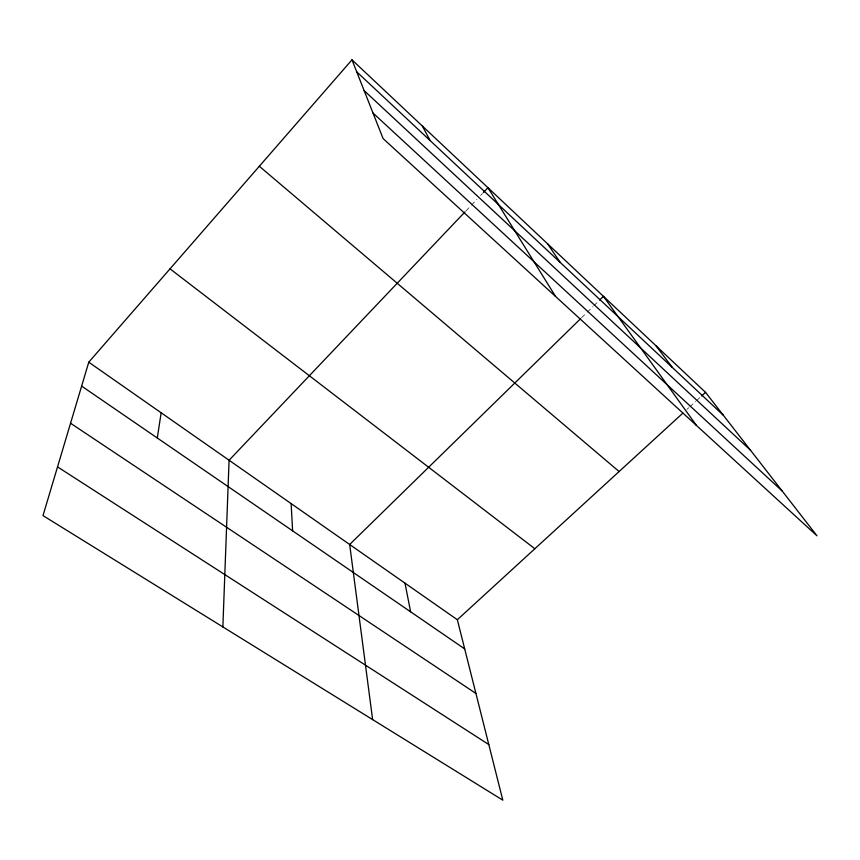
<?xml version="1.0" encoding="UTF-8"?>
<svg xmlns="http://www.w3.org/2000/svg" width="860" height="860" viewBox="0 0 860 860"><rect width="100%" height="100%" fill="white"/><g stroke="black" fill="none" stroke-linecap="round" stroke-linejoin="round"><path stroke-width="0.64" stroke-dasharray="4.3 3.22" d="M465.959 210.893L470.549 206.067M471.463 205.099L476.967 199.316M480.632 195.446L482.46 193.522M581.532 317.791L586.294 313.126M587.251 312.191L592.97 306.601M593.916 305.665L598.689 301.011M686.882 409.457L688.849 407.661M689.827 406.758L695.718 401.362M696.707 400.459L700.631 396.868"/><path stroke-width="1.29" d="M222.858 626.918L229.082 460.25L465.045 211.85M157.294 438.009L161.153 412.779M88.763 362.2L43 515.613L502.81 800.165L457.348 619.737L88.763 362.2L351.976 59.834L705.544 392.364L817 535.823L383.098 138.578L351.976 59.834M483.385 192.554L487.964 187.727L555.571 296.474M580.575 318.716L349.665 544.498L372.627 719.605M599.635 300.075L603.451 296.345L696.471 425.474M457.348 619.737L682.947 413.058M701.609 395.965L705.544 392.364M57.534 466.883L488.802 744.567M70.552 423.238L475.924 693.45M81.635 386.097L464.701 648.913M170.022 268.847L534.845 548.744M259.322 166.26L619.114 471.549M373.014 113.058L782.192 491.028M364.145 90.612L750.565 450.307M356.707 71.799L723.282 415.197M656.019 345.795L672.305 367.446M547.54 243.767L560.226 262.45M422.346 126.022L430.161 140.61M404.985 583.155L410.607 611.804M291.131 503.594L292.615 530.856"/></g></svg>
